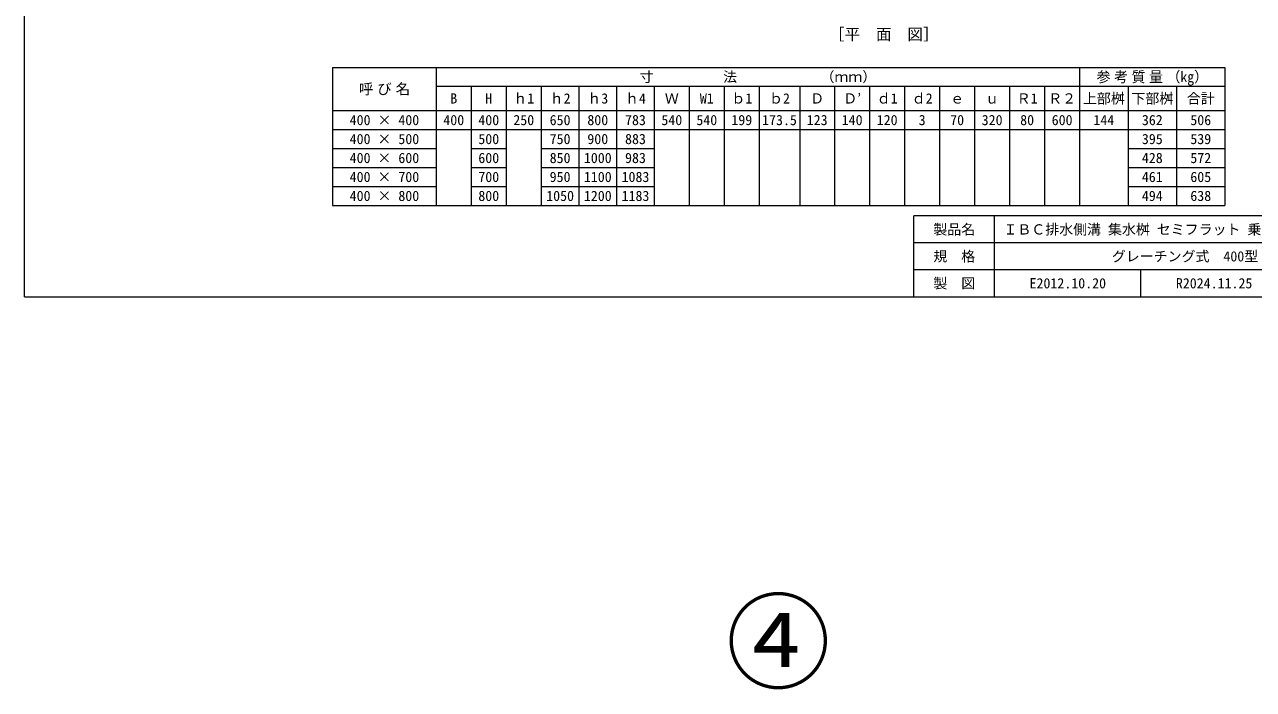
# Model space of a CAD drawing. Units: millimetres, scale not verified. Extents: x -44570 to -19804, y 69050 to 91573.
# Drawn here: x -28796 to -24231, y 82798 to 85266 of the extents above; entities that cross this region are included whole.
import ezdxf
from ezdxf.enums import TextEntityAlignment as Align

# ---------------------------------------------------------------- set-up
doc = ezdxf.new("R2010")
doc.units = ezdxf.units.MM
doc.header["$LTSCALE"] = 30
for name, color, linetype, lineweight in [('0_2', 7, 'Continuous', 20), ('DEFPOINTS_3', 8, 'Continuous', 0), ('寸法線', 7, 'Continuous', 9), ('枠', 5, 'Continuous', 5)]:
    doc.layers.add(name, color=color, linetype=linetype, lineweight=lineweight)
doc.layers.add('補助線', color=1, linetype='Continuous')
doc.styles.add('ＭＳ ゴシック', font='')
doc.styles.add('ＭＳ Ｐゴシック', font='')
doc.styles.get('ＭＳ ゴシック').set_extended_font_data('MS Gothic')
doc.styles.get('ＭＳ Ｐゴシック').set_extended_font_data('MS PGothic')

msp = doc.modelspace()

# ---------------------------------------------------------------- linework, layer by layer
at = {"layer": 'DEFPOINTS_3'}
for p, q in [((-27266.28, 84876.82), (-27136.28, 84876.82)), ((-27006.28, 84876.82), (-26876.28, 84876.82)), ((-26456.28, 84876.82), (-24696.28, 84876.82))]:
    msp.add_line(p, q, dxfattribs=at)
at = {"layer": '寸法線', "lineweight": 13}
for p, q in [((-27651.28, 85107.62), (-24336.28, 85107.62)), ((-27651.28, 85107.62), (-27651.28, 84595.22)), ((-27266.28, 85107.62), (-27266.28, 84947.22)), ((-24876.28, 85107.62), (-24876.28, 84947.22)), ((-24336.28, 85107.62), (-24336.28, 84947.22)), ((-27266.28, 85037.22), (-24336.28, 85037.22)), ((-27136.28, 85037.22), (-27136.28, 84947.22)), ((-27006.28, 85037.22), (-27006.28, 84947.22)), ((-26876.28, 85037.22), (-26876.28, 84947.22)), ((-26736.28, 85037.22), (-26736.28, 84947.22)), ((-26596.28, 85037.22), (-26596.28, 84947.22)), ((-26456.28, 85037.22), (-26456.28, 84947.22)), ((-26326.28, 85037.22), (-26326.28, 84947.22)), ((-26196.28, 85037.22), (-26196.28, 84947.22)), ((-26066.28, 85037.22), (-26066.28, 84947.22)), ((-25916.28, 85037.22), (-25916.28, 84947.22)), ((-25786.28, 85037.22), (-25786.28, 84947.22)), ((-25656.28, 85037.22), (-25656.28, 84947.22)), ((-25526.28, 85037.22), (-25526.28, 84947.22)), ((-25396.28, 85037.22), (-25396.28, 84947.22)), ((-25266.28, 85037.22), (-25266.28, 84947.22)), ((-25136.28, 85037.22), (-25136.28, 84947.22)), ((-25006.28, 85037.22), (-25006.28, 84947.22)), ((-24696.28, 85037.22), (-24696.28, 84947.22)), ((-24516.28, 85037.22), (-24516.28, 84947.22)), ((-27651.28, 84947.22), (-27266.28, 84947.22)), ((-27266.28, 84947.22), (-27136.28, 84947.22)), ((-27266.28, 84947.22), (-27266.28, 84876.82)), ((-27136.28, 84947.22), (-27006.28, 84947.22)), ((-27136.28, 84947.22), (-27136.28, 84876.82)), ((-27006.28, 84947.22), (-24336.28, 84947.22)), ((-27006.28, 84947.22), (-27006.28, 84876.82)), ((-26876.28, 84947.22), (-26876.28, 84806.42)), ((-26736.28, 84947.22), (-26736.28, 84595.22)), ((-26596.28, 84947.22), (-26596.28, 84595.22)), ((-26456.28, 84947.22), (-26456.28, 84595.22)), ((-26326.28, 84947.22), (-26326.28, 84595.22)), ((-26196.28, 84947.22), (-26196.28, 84595.22)), ((-26066.28, 84947.22), (-26066.28, 84595.22)), ((-25916.28, 84947.22), (-25916.28, 84595.22)), ((-25786.28, 84947.22), (-25786.28, 84595.22)), ((-25656.28, 84947.22), (-25656.28, 84595.22)), ((-25526.28, 84947.22), (-25526.28, 84595.22)), ((-25396.28, 84947.22), (-25396.28, 84595.22)), ((-25266.28, 84947.22), (-25266.28, 84595.22)), ((-25136.28, 84947.22), (-25136.28, 84595.22)), ((-25006.28, 84947.22), (-25006.28, 84595.22)), ((-24876.28, 84947.22), (-24876.28, 84595.22)), ((-24696.28, 84947.22), (-24696.28, 84595.22)), ((-24516.28, 84947.22), (-24516.28, 84595.22)), ((-24336.28, 84947.22), (-24336.28, 84595.22)), ((-27651.28, 84876.82), (-27266.28, 84876.82)), ((-27266.28, 84876.82), (-27266.28, 84595.22)), ((-27136.28, 84876.82), (-27006.28, 84876.82)), ((-27136.28, 84876.82), (-27136.28, 84595.22)), ((-27006.28, 84876.82), (-27006.28, 84595.22)), ((-26876.28, 84876.82), (-26456.28, 84876.82)), ((-24696.28, 84876.82), (-24336.28, 84876.82)), ((-27651.28, 84806.42), (-27266.28, 84806.42)), ((-27136.28, 84806.42), (-27006.28, 84806.42)), ((-26876.28, 84806.42), (-26456.28, 84806.42)), ((-26876.28, 84806.42), (-26876.28, 84595.22)), ((-24696.28, 84806.42), (-24336.28, 84806.42)), ((-27651.28, 84736.02), (-27266.28, 84736.02)), ((-27136.28, 84736.02), (-27006.28, 84736.02)), ((-26876.28, 84736.02), (-26456.28, 84736.02)), ((-24696.28, 84736.02), (-24336.28, 84736.02)), ((-27651.28, 84665.62), (-27266.28, 84665.62)), ((-27136.28, 84665.62), (-27006.28, 84665.62)), ((-26876.28, 84665.62), (-26456.28, 84665.62)), ((-24696.28, 84665.62), (-24336.28, 84665.62)), ((-27651.28, 84595.22), (-26876.28, 84595.22)), ((-26876.28, 84595.22), (-26456.28, 84595.22)), ((-26456.28, 84595.22), (-24876.28, 84595.22)), ((-24876.28, 84595.22), (-24336.28, 84595.22))]:
    msp.add_line(p, q, dxfattribs=at)
at = {"layer": '枠', "lineweight": 20}
for p, q in [((-28795.67, 84255.96), (-28795.67, 88115.96)), ((-23195.67, 84555.96), (-25491.97, 84555.96)), ((-25491.97, 84255.96), (-25491.97, 84555.96)), ((-25191.97, 84255.96), (-25191.97, 84555.96)), ((-23195.67, 84455.96), (-25491.97, 84455.96)), ((-23795.67, 84355.96), (-25491.97, 84355.96)), ((-24648.44, 84255.96), (-24648.44, 84355.96)), ((-28795.67, 84255.96), (-23195.67, 84255.96))]:
    msp.add_line(p, q, dxfattribs=at)

# ---------------------------------------------------------------- texts
at = {"layer": '0_2', "style": 'ＭＳ ゴシック'}
msp.add_text('［平\u3000面\u3000図］', height=42.72, dxfattribs=at).set_placement((-25603.71, 85251.94), align=Align.TOP_CENTER)
at = {"layer": '寸法線'}
for s, height, style, p in [('寸          法            （ｍｍ）', 37.98, 'ＭＳ ゴシック', (-26071.28, 85072.42)), ('呼 び 名', 39.59, 'ＭＳ Ｐゴシック', (-27458.78, 85027.42)), ('B', 37.98, 'ＭＳ ゴシック', (-27201.28, 84992.22)), ('H', 37.98, 'ＭＳ ゴシック', (-27071.28, 84992.22)), ('ｈ1', 37.98, 'ＭＳ ゴシック', (-26941.28, 84992.22)), ('ｈ2', 37.98, 'ＭＳ ゴシック', (-26806.28, 84992.22)), ('ｈ3', 37.98, 'ＭＳ ゴシック', (-26666.28, 84992.22)), ('ｈ4', 37.98, 'ＭＳ ゴシック', (-26526.28, 84992.22)), ('Ｗ', 37.98, 'ＭＳ ゴシック', (-26391.28, 84992.22)), ('W1', 37.98, 'ＭＳ ゴシック', (-26261.28, 84992.22)), ('ｂ1', 37.98, 'ＭＳ ゴシック', (-26131.28, 84992.22)), ('ｂ2', 37.98, 'ＭＳ ゴシック', (-25991.28, 84992.22)), ('Ｄ', 37.98, 'ＭＳ ゴシック', (-25851.28, 84992.22)), ('Ｄ’', 37.98, 'ＭＳ ゴシック', (-25721.28, 84992.22)), ('ｄ1', 37.98, 'ＭＳ ゴシック', (-25591.28, 84992.22)), ('ｄ2', 37.98, 'ＭＳ ゴシック', (-25461.28, 84992.22)), ('ｅ', 37.98, 'ＭＳ ゴシック', (-25331.28, 84992.22)), ('ｕ', 37.98, 'ＭＳ ゴシック', (-25201.28, 84992.22)), ('Ｒ1', 37.98, 'ＭＳ ゴシック', (-25071.28, 84992.22)), ('Ｒ２', 37.98, 'ＭＳ ゴシック', (-24941.28, 84992.22)), ('上部桝', 37.98, 'ＭＳ ゴシック', (-24786.28, 84992.22)), ('下部桝', 37.98, 'ＭＳ ゴシック', (-24606.28, 84992.22)), ('合計', 37.98, 'ＭＳ ゴシック', (-24426.28, 84992.22)), ('400 × 400', 37.98, 'ＭＳ ゴシック', (-27458.78, 84912.02)), ('400', 37.98, 'ＭＳ ゴシック', (-27201.28, 84912.02)), ('400', 37.98, 'ＭＳ ゴシック', (-27071.28, 84912.02)), ('250', 37.98, 'ＭＳ ゴシック', (-26941.28, 84912.02)), ('650', 37.98, 'ＭＳ ゴシック', (-26806.28, 84912.02)), ('800', 37.98, 'ＭＳ ゴシック', (-26666.28, 84912.02)), ('783', 37.98, 'ＭＳ ゴシック', (-26526.28, 84912.02)), ('540', 37.98, 'ＭＳ ゴシック', (-26391.28, 84912.02)), ('540', 37.98, 'ＭＳ ゴシック', (-26261.28, 84912.02)), ('199', 37.98, 'ＭＳ ゴシック', (-26131.28, 84912.02)), ('173.5', 37.98, 'ＭＳ ゴシック', (-25991.28, 84912.02)), ('123', 37.98, 'ＭＳ ゴシック', (-25851.28, 84912.02)), ('140', 37.98, 'ＭＳ ゴシック', (-25721.28, 84912.02)), ('120', 37.98, 'ＭＳ ゴシック', (-25591.28, 84912.02)), ('3', 37.98, 'ＭＳ ゴシック', (-25461.28, 84912.02)), ('70', 37.98, 'ＭＳ ゴシック', (-25331.28, 84912.02)), ('320', 37.98, 'ＭＳ ゴシック', (-25201.28, 84912.02)), ('80', 37.98, 'ＭＳ ゴシック', (-25071.28, 84912.02)), ('600', 37.98, 'ＭＳ ゴシック', (-24941.28, 84912.02)), ('144', 37.98, 'ＭＳ ゴシック', (-24786.28, 84912.02)), ('362', 37.98, 'ＭＳ ゴシック', (-24606.28, 84912.02)), ('506', 37.98, 'ＭＳ ゴシック', (-24426.28, 84912.02)), ('400 × 500', 37.98, 'ＭＳ ゴシック', (-27458.78, 84841.62)), ('500', 37.98, 'ＭＳ ゴシック', (-27071.28, 84841.62)), ('750', 37.98, 'ＭＳ ゴシック', (-26806.28, 84841.62)), ('900', 37.98, 'ＭＳ ゴシック', (-26666.28, 84841.62)), ('883', 37.98, 'ＭＳ ゴシック', (-26526.28, 84841.62)), ('395', 37.98, 'ＭＳ ゴシック', (-24606.28, 84841.62)), ('539', 37.98, 'ＭＳ ゴシック', (-24426.28, 84841.62)), ('400 × 600', 37.98, 'ＭＳ ゴシック', (-27458.78, 84771.22)), ('600', 37.98, 'ＭＳ ゴシック', (-27071.28, 84771.22)), ('850', 37.98, 'ＭＳ ゴシック', (-26806.28, 84771.22)), ('1000', 37.98, 'ＭＳ ゴシック', (-26666.28, 84771.22)), ('983', 37.98, 'ＭＳ ゴシック', (-26526.28, 84771.22)), ('428', 37.98, 'ＭＳ ゴシック', (-24606.28, 84771.22)), ('572', 37.98, 'ＭＳ ゴシック', (-24426.28, 84771.22)), ('400 × 700', 37.98, 'ＭＳ ゴシック', (-27458.78, 84700.82)), ('700', 37.98, 'ＭＳ ゴシック', (-27071.28, 84700.82)), ('950', 37.98, 'ＭＳ ゴシック', (-26806.28, 84700.82)), ('1100', 37.98, 'ＭＳ ゴシック', (-26666.28, 84700.82)), ('1083', 37.98, 'ＭＳ ゴシック', (-26526.28, 84700.82)), ('461', 37.98, 'ＭＳ ゴシック', (-24606.28, 84700.82)), ('605', 37.98, 'ＭＳ ゴシック', (-24426.28, 84700.82)), ('400 × 800', 37.98, 'ＭＳ ゴシック', (-27458.78, 84630.42)), ('800', 37.98, 'ＭＳ ゴシック', (-27071.28, 84630.42)), ('1050', 37.98, 'ＭＳ ゴシック', (-26806.28, 84630.42)), ('1200', 37.98, 'ＭＳ ゴシック', (-26666.28, 84630.42)), ('1183', 37.98, 'ＭＳ ゴシック', (-26526.28, 84630.42)), ('494', 37.98, 'ＭＳ ゴシック', (-24606.28, 84630.42)), ('638', 37.98, 'ＭＳ ゴシック', (-24426.28, 84630.42))]:
    msp.add_text(s, height=height, dxfattribs=dict(at, style=style)).set_placement(p, align=Align.MIDDLE_CENTER)
at = {"layer": '寸法線', "style": 'ＭＳ Ｐゴシック', "width": 0.95}
msp.add_text('参 考 質 量 （㎏）', height=39.59, dxfattribs=at).set_placement((-24606.28, 85072.42), align=Align.MIDDLE_CENTER)
at = {"layer": '枠', "color": 7, "style": 'ＭＳ ゴシック'}
for s, p in [('製品名', (-25341.97, 84505.96)), ('ＩＢＣ排水側溝 集水桝 セミフラット 乗り入れⅡ型 H=20', (-24486.17, 84505.96)), ('規\u3000格', (-25341.97, 84405.96)), ('グレーチング式\u3000400型 ', (-24471.83, 84405.96)), ('製\u3000図', (-25341.97, 84305.96)), ('E2012.10.20', (-24920.2, 84305.96)), ('R2024.11.25', (-24376.67, 84305.96))]:
    msp.add_text(s, height=37.98, dxfattribs=at).set_placement(p, align=Align.MIDDLE_CENTER)
at = {"layer": '補助線', "style": 'ＭＳ ゴシック'}
msp.add_text('④', height=284.8, dxfattribs=at).set_placement((-25995.67, 82745.87), align=Align.BOTTOM_CENTER)

doc.saveas('drawing.dxf')
